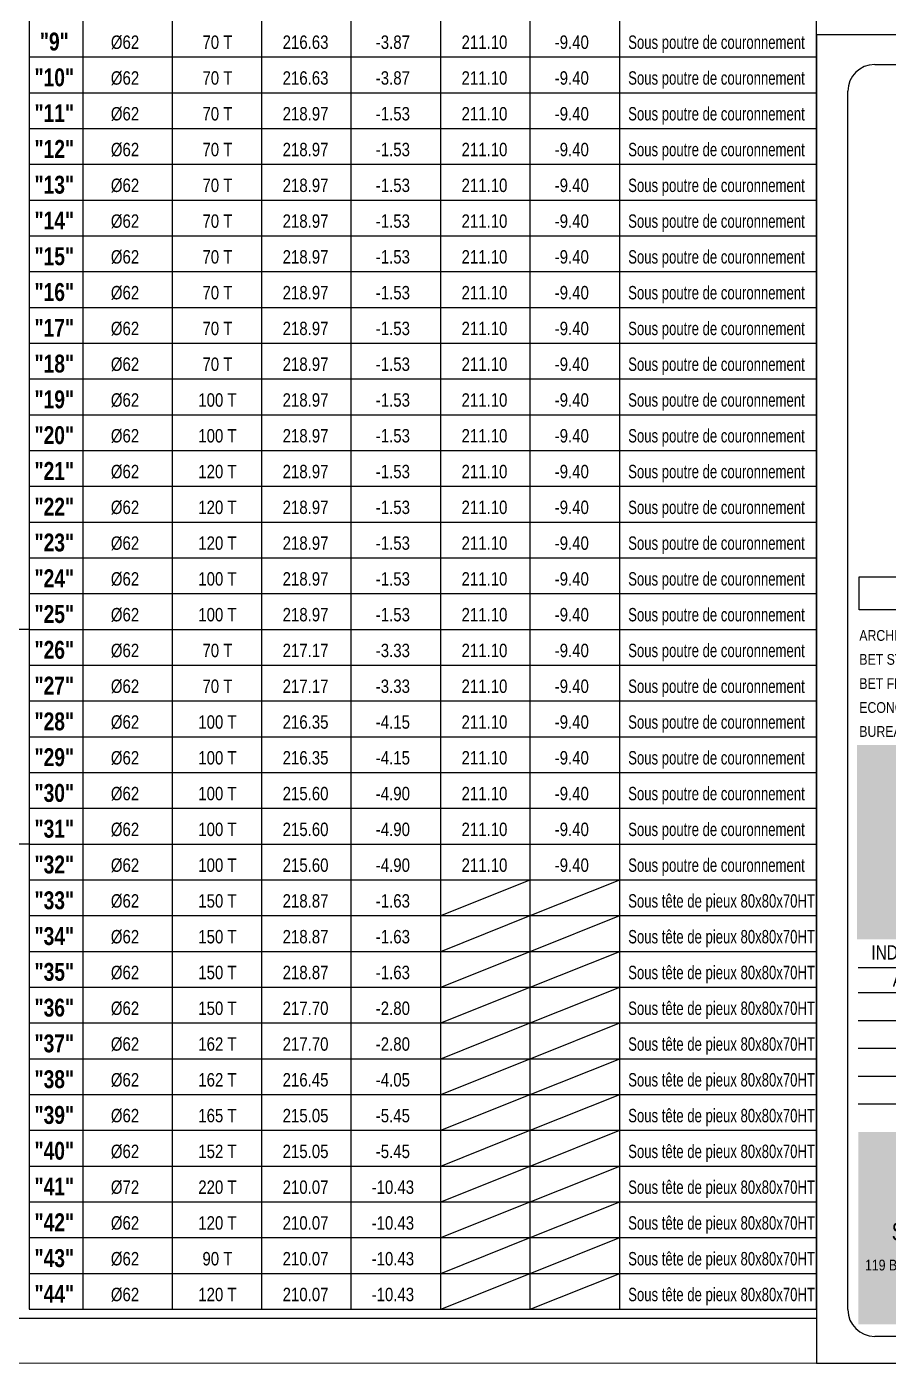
# Model space of a CAD drawing. Header units: centimetres. Extents: x 0 to 26456, y -12469 to -8269.
# Drawn here: x 24523 to 25486, y -12469 to -10975 of the extents above; entities that cross this region are included whole.
import ezdxf
from ezdxf.enums import TextEntityAlignment as Align

# ---------------------------------------------------------------- set-up
doc = ezdxf.new("R2010")
doc.units = ezdxf.units.CM
doc.header["$LTSCALE"] = 25.4
for name, color, linetype in [('01-cartouche', 7, 'Continuous'), ('01-cartouche-cage A', 7, 'Continuous'), ('01_texte', 230, 'Continuous')]:
    doc.layers.add(name, color=color, linetype=linetype)
doc.layers.add('01_murs_coup', color=5, linetype='Continuous', lineweight=60)
doc.styles.add('cartouche', font='ARIALN.TTF', dxfattribs={"width": 0.01})
doc.styles.add('impact', font='impact.ttf')
doc.styles.add('MATTE_TXT', font='arial.ttf')
doc.styles.add('stylemattecart', font='ARIALN.TTF')

# ---------------------------------------------------------------- blocks, each defined once
blk = doc.blocks.new('cartstruc')
at = {"layer": '01-cartouche-cage A', "linetype": 'Continuous'}
h = blk.add_hatch(color=9, dxfattribs=at)
h.dxf.hatch_style = 2
h.paths.add_polyline_path([(-43.6, 691.3), (-1004.8, 691.3), (-1004.8, 473.8), (-347.3, 473.8), (-347.3, 644.1), (-242.5, 473.8), (-43.6, 473.8)])
h.paths.add_polyline_path([(-951, 670.1), (-407.9, 670.1), (-407.9, 498.5), (-951, 498.5)], flags=24)
h.paths.add_polyline_path([(-223.9, 590.8), (-105, 590.8), (-105, 608.8), (-223.9, 608.8)], flags=24)
h.paths.add_polyline_path([(-224.7, 609.7), (-105.7, 609.7), (-105.7, 627.7), (-224.7, 627.7)], flags=24)
h.paths.add_polyline_path([(-226.3, 624.9), (-64.8, 624.9), (-64.8, 652.4), (-226.3, 652.4)], flags=24)
h.paths.add_polyline_path([(-226.3, 646.9), (-85, 646.9), (-85, 674.3), (-226.3, 674.3)], flags=24)
h = blk.add_hatch(color=1, dxfattribs=at)
h.dxf.hatch_style = 2
h.paths.add_polyline_path([(-338.4, 615.7), (-338.4, 95.5), (-95.1, 215.8)])
h.paths.add_polyline_path([(-318.9, 264.4), (-190.8, 265.4), (-191.1, 303.5), (-319.2, 302.5)], flags=24)
h.paths.add_polyline_path([(-326.5, 202.5), (-70.2, 203.9), (-70.5, 265.1), (-326.9, 263.8)], flags=9)
h = blk.add_hatch(color=8, dxfattribs=at)
h.dxf.hatch_style = 2
h.paths.add_polyline_path([(-45, 258.5), (-110.7, 258.5), (-81.6, 211.1), (-347.1, 79.6), (-347.1, 258.5), (-1003.4, 258.5), (-1003.4, 43.7), (-45, 43.7)])
h.paths.add_polyline_path([(-202.1, 89.1), (-60, 89.1), (-60, 127.9), (-202.1, 127.9)], flags=24)
h.paths.add_polyline_path([(-999.3, 201), (-637.8, 201), (-637.8, 47), (-999.3, 47)], flags=24)
h.paths.add_polyline_path([(-978.3, 193.3), (-435, 193.3), (-435, 254.8), (-978.3, 254.8)], flags=24)
h.paths.add_polyline_path([(-559.9, 135.5), (-504.8, 135.5), (-504.8, 166.4), (-559.9, 166.4)], flags=24)
h.paths.add_polyline_path([(-203.2, 50.3), (-56.6, 50.3), (-56.6, 88.6), (-203.2, 88.6)], flags=24)
h.paths.add_polyline_path([(-457.1, 55), (-402.4, 55), (-402.4, 85.9), (-457.1, 85.9)], flags=24)
h.paths.add_polyline_path([(-458.8, 92.7), (-404.1, 92.7), (-404.1, 123.6), (-458.8, 123.6)], flags=24)
h.paths.add_polyline_path([(-557.8, 55.3), (-498.9, 55.3), (-498.9, 86.2), (-557.8, 86.2)], flags=24)
h.paths.add_polyline_path([(-550.6, 93.7), (-498.3, 93.7), (-498.3, 124.6), (-550.6, 124.6)], flags=24)
h.paths.add_polyline_path([(-459.9, 172.5), (-408.3, 172.5), (-408.3, 203.4), (-459.9, 203.4)], flags=24)
h.paths.add_polyline_path([(-547.6, 175), (-500.7, 175), (-500.7, 205.9), (-547.6, 205.9)], flags=24)
h.paths.add_polyline_path([(-562.3, 213.8), (-499.3, 213.8), (-499.3, 244.7), (-562.3, 244.7)], flags=8)
h.paths.add_polyline_path([(-458.6, 213), (-411.3, 213), (-411.3, 243.9), (-458.6, 243.9)], flags=24)
h.paths.add_polyline_path([(-457.7, 133.4), (-405.4, 133.4), (-405.4, 164.4), (-457.7, 164.4)], flags=24)
for p, q in [((0, 1485), (-1050, 1485)), ((-1050, 1485), (-1050, 0)), ((0, 0), (0, 1485)), ((-1050, 0), (0, 0))]:
    blk.add_line(p, q, dxfattribs=at)
at = {"layer": '01-cartouche-cage A', "color": 7, "linetype": 'Continuous'}
for p, q in [((-985, 1452), (-65, 1452)), ((-1015, 60), (-1015, 1422)), ((-35, 1422), (-35, 292.1)), ((-35, 292.1), (-35, 60)), ((-65, 30), (-985, 30))]:
    blk.add_line(p, q, dxfattribs=at)
at = {"layer": '01-cartouche-cage A', "color": 7}
for p, q in [((-1002.2, 879.3), (-48.1, 879.3)), ((-1002.2, 842.3), (-1002.2, 879.3)), ((-48.1, 879.3), (-48.1, 842.3)), ((-48.1, 842.3), (-1002.2, 842.3))]:
    blk.add_line(p, q, dxfattribs=at)
at = {"layer": '01-cartouche-cage A', "color": 8}
for p, q in [((-914.7, 466.6), (-914.7, 263.2)), ((-809.1, 466.6), (-809.1, 263.2)), ((-1003.6, 442.3), (-351, 442.3)), ((-1003.6, 414.4), (-351, 414.4)), ((-1003.6, 383.3), (-351, 383.3)), ((-1003.6, 352.2), (-351, 352.2)), ((-1003.6, 321.1), (-351, 321.1)), ((-1003.6, 290), (-351, 290))]:
    blk.add_line(p, q, dxfattribs=at)
at = {"layer": '01-cartouche-cage A', "color": 7, "linetype": 'Continuous'}
for centre, start, end in [((-985, 1422), 90, 180), ((-65, 1422), 0, 90), ((-985, 60), 180, 270), ((-65, 60), 270, 0)]:
    blk.add_arc(centre, 30, start, end, dxfattribs=at)
at = {"layer": '01-cartouche-cage A', "color": 7, "style": 'stylemattecart'}
for s, p in [('Les entreprises réalisant les travaux devront tenir compte des derniers plans architecte lors de la réalisation des travaux', (-525.1, 869.8)), ("Les plans du be MATTE ne doivent servir qu'au corps d'état concerné et doivent être des plans d'exécution.", (-525.1, 853.7))]:
    blk.add_text(s, height=12, dxfattribs=at).set_placement(p, align=Align.MIDDLE_CENTER)
at = {"layer": '01-cartouche-cage A', "color": 8, "style": 'cartouche'}
for s, p in [('ARCHITECTE(S):', (-1002.2, 807.7)), ('MO DELEGUE:', (-525.1, 807.7)), ('BET STRUCTURE:', (-1002.2, 780.9)), ('MOE:', (-525.1, 780.9)), ('BET FLUIDES:', (-1002.2, 753.9)), ('CSPS:', (-525.1, 753.9)), ('ECONOMISTE:', (-1002.2, 727.1)), ('OPC:', (-525.1, 727.1)), ('BUREAU DE CONTROLE:', (-1002.2, 700.3)), ('ENTREPRISE(S):', (-525.1, 700.3))]:
    blk.add_text(s, height=12, dxfattribs=at).set_placement(p)
at = {"layer": '01-cartouche-cage A', "color": 7, "style": 'stylemattecart'}
for s, height, p in [('Contrainte de sol:', 12, (-249.5, 493.8)), ('Contrainte sur le sol:', 12, (-246.5, 494.4)), ('Dessiné par :', 15, (-558.6, 137)), ('Contrôlé par :', 15, (-558.6, 108.9)), ('119 BOULEVARD STALINGRAD 69100 VILLEURBANNE', 12, (-995.8, 103.8)), ('Tél. 04 72 44  02 87  Fax 04 72 44 26 59', 12, (-942.6, 78.4)), ('Echelle         :', 15, (-558.6, 80.8)), ('E-mail : bet@matte.fr', 12, (-884.2, 55.6))]:
    blk.add_text(s, height=height, dxfattribs=at).set_placement(p)
for s, height, width, p, p2 in [('INDICE', 16, 0.941138, (-988.7, 451.3), (-930.3, 451.3)), ('DATE', 16, 0.922192, (-883.4, 452), (-838.3, 452)), ('MODIFICATIONS', 16, 0.943218, (-674.7, 452.8), (-537.3, 452.8)), ('Aciers HA (T) FeE500', 16, 0.978863, (-225.4, 442.3), (-49.9, 442.3)), ('Aciers Doux (Ø) FeE 235', 16, 0.76709, (-207, 412.3), (-49.9, 412.3)), ('Aciers TS FeE 500', 16, 0.901377, (-188.6, 382.3), (-49.9, 382.3)), ('Béton fc28 >= 25MPa', 16, 0.678142, (-170.1, 352.3), (-49.9, 352.3)), ('Enrobage = 3 cm', 16, 0.726904, (-151.7, 322.3), (-49.9, 322.3)), ('Affaire N°', 25, 1.15762, (-196.3, 96), (-51.1, 96))]:
    blk.add_text(s, height=height, dxfattribs=dict(at, width=width)).set_placement(p, p2, align=Align.FIT)
at = {"layer": '01-cartouche-cage A', "color": 255, "style": 'stylemattecart'}
for s, height, p in [('PLAN N°', 25, (-321, 317.2)), ('DATE :', 15, (-321, 231.2)), ("BUREAU D'ÉTUDES", 20, (-926.6, 170.9)), ('STRUCTURES ET FLUIDES', 20, (-966.1, 137.2))]:
    blk.add_text(s, height=height, dxfattribs=at).set_placement(p)
at = {"layer": '01-cartouche-cage A', "color": 255, "style": 'stylemattecart', "width": 1.812358}
blk.add_text('MATTÉ', height=41, dxfattribs=at).set_placement((-968, 203.6), (-679.6, 203.6), align=Align.FIT)
at = {"layer": '01-cartouche-cage A', "color": 7, "style": 'stylemattecart'}
for tag, height, p in [('NOMCLIENT', 30, (-525, 1399.6)), ('ADRESSE1CLIENT', 25, (-525, 1326.7)), ('ADRESSE2CLIENT', 25, (-525, 1283.9)), ('NOMAFFAIRE1', 45, (-525.1, 1189.8)), ('NOMAFFAIRE2', 45, (-525.1, 1110.4)), ('NOMAFFAIRE3', 45, (-525.1, 1031.7)), ('ADRESSE1AFFAIRE', 20, (-525.1, 943.3)), ('ADRESSE2AFFAIRE', 20, (-525.1, 909.2)), ('INDICE-A', 15, (-959.1, 428.4)), ('DATE-A', 15, (-861.9, 428.4)), ('INDICE-B', 15, (-959.1, 400.5)), ('DATE-B', 15, (-861.9, 400.5)), ('INDICE-C', 15, (-959.1, 369.4)), ('DATE-C', 15, (-861.9, 369.4)), ('INDICE-D', 15, (-959.1, 338.3)), ('DATE-D', 15, (-861.9, 338.3)), ('INDICE-E', 15, (-959.1, 307.2)), ('DATE-E', 15, (-861.9, 307.2)), ('INDICE-F', 15, (-959.1, 276.1)), ('DATE-F', 15, (-861.9, 276.1))]:
    blk.add_attdef(tag, text='', height=height, dxfattribs=at).set_placement(p, align=Align.MIDDLE_CENTER)
for tag, height, p in [('NOMARCHI', 15, (-831.1, 803.3)), ('MODEL', 15, (-408.9, 803.3)), ('BETSTRUCTURE', 15, (-831.1, 776.5)), ('MOE', 15, (-408.9, 776.5)), ('BETFLUIDES', 15, (-831.1, 749.5)), ('CSPS', 15, (-408.9, 749.5)), ('ECONOMISTE', 15, (-831.1, 722.7)), ('OPC', 15, (-408.9, 722.7)), ('BDC', 15, (-831.1, 695.9)), ('NOMENTREPRISE', 15, (-408.9, 695.9)), ('NUMBAT', 27, (-249.5, 614.7)), ('PHASE', 35, (-249.5, 537.9)), ('CONT-SOL', 12, (-138.6, 490.2)), ('NOMDESS', 15, (-451.8, 132.3)), ('NOMING', 15, (-451.8, 104.3)), ('ECH', 15, (-451.8, 76.3)), ('NUMAFF', 25, (-196.3, 48.9))]:
    blk.add_attdef(tag, text='', height=height, dxfattribs=at).set_placement(p, align=Align.BOTTOM_LEFT)
at = {"layer": '01-cartouche-cage A', "color": 7, "style": 'stylemattecart', "width": 0.8}
for tag, p in [('TITRTEPLAN1', (-677.3, 664.6)), ('TITRTEPLAN2', (-677.3, 610.2)), ('TITRTEPLAN3', (-677.3, 556)), ('TITRTEPLAN4', (-677.3, 501.4))]:
    blk.add_attdef(tag, text='', height=33, dxfattribs=at).set_placement(p, align=Align.MIDDLE_CENTER)
at = {"layer": '01-cartouche-cage A', "color": 7, "style": 'stylemattecart'}
for tag, p in [('MODIF-A', (-802.6, 428.4)), ('MODIF-B', (-802.6, 400.5)), ('MODIF-C', (-802.6, 369.4)), ('MODIF-D', (-802.6, 338.3)), ('MODIF-E', (-802.6, 307.2)), ('MODIF-F', (-802.6, 276.1))]:
    blk.add_attdef(tag, text='', height=15, dxfattribs=at).set_placement(p, align=Align.MIDDLE_LEFT)
at = {"layer": '01-cartouche-cage A', "color": 255, "style": 'stylemattecart'}
for tag, height, p in [('N°P', 35, (-321, 256)), ('IP', 35, (-210.3, 256)), ('DATEPLAN', 15, (-257.7, 226.8))]:
    blk.add_attdef(tag, text='', height=height, dxfattribs=at).set_placement(p, align=Align.BOTTOM_LEFT)

msp = doc.modelspace()

# ---------------------------------------------------------------- linework, layer by layer
at = {"layer": '01_murs_coup', "linetype": 'Continuous', "lineweight": 5}
msp.add_line((25405.97, -12469.29), (13955.97, -12469.29), dxfattribs=at)
at = {"layer": '01_texte'}
for p, q in [((24525.97, -10968.83), (24525.97, -11008.83)), ((24585.97, -10968.83), (24585.97, -11008.83)), ((24685.97, -11008.83), (24685.97, -10968.83)), ((24785.97, -11008.83), (24785.97, -10968.83)), ((24885.97, -11008.83), (24885.97, -10968.83)), ((24985.97, -11008.83), (24985.97, -10968.83)), ((25085.97, -11008.83), (25085.97, -10968.83)), ((25185.97, -11008.83), (25185.97, -10968.83)), ((25405.97, -11008.83), (25405.97, -10968.83)), ((24525.97, -11008.83), (25405.97, -11008.83)), ((24525.97, -11008.83), (24525.97, -11048.83)), ((24585.97, -11008.83), (24585.97, -11048.83)), ((24685.97, -11048.83), (24685.97, -11008.83)), ((24785.97, -11048.83), (24785.97, -11008.83)), ((24885.97, -11048.83), (24885.97, -11008.83)), ((24985.97, -11048.83), (24985.97, -11008.83)), ((25085.97, -11048.83), (25085.97, -11008.83)), ((25185.97, -11048.83), (25185.97, -11008.83)), ((25405.97, -11048.83), (25405.97, -11008.83)), ((24525.97, -11048.83), (25405.97, -11048.83)), ((24525.97, -11048.83), (24525.97, -11088.83)), ((24585.97, -11048.83), (24585.97, -11088.83)), ((24685.97, -11088.83), (24685.97, -11048.83)), ((24785.97, -11088.83), (24785.97, -11048.83)), ((24885.97, -11088.83), (24885.97, -11048.83)), ((24985.97, -11088.83), (24985.97, -11048.83)), ((25085.97, -11088.83), (25085.97, -11048.83)), ((25185.97, -11088.83), (25185.97, -11048.83)), ((25405.97, -11088.83), (25405.97, -11048.83)), ((24525.97, -11088.83), (25405.97, -11088.83)), ((24525.97, -11088.83), (24525.97, -11128.83)), ((24585.97, -11088.83), (24585.97, -11128.83)), ((24685.97, -11128.83), (24685.97, -11088.83)), ((24785.97, -11128.83), (24785.97, -11088.83)), ((24885.97, -11128.83), (24885.97, -11088.83)), ((24985.97, -11128.83), (24985.97, -11088.83)), ((25085.97, -11128.83), (25085.97, -11088.83)), ((25185.97, -11128.83), (25185.97, -11088.83)), ((25405.97, -11128.83), (25405.97, -11088.83)), ((24525.97, -11128.83), (25405.97, -11128.83)), ((24525.97, -11128.83), (24525.97, -11168.83)), ((24585.97, -11128.83), (24585.97, -11168.83)), ((24685.97, -11168.83), (24685.97, -11128.83)), ((24785.97, -11168.83), (24785.97, -11128.83)), ((24885.97, -11168.83), (24885.97, -11128.83)), ((24985.97, -11168.83), (24985.97, -11128.83)), ((25085.97, -11168.83), (25085.97, -11128.83)), ((25185.97, -11168.83), (25185.97, -11128.83)), ((25405.97, -11168.83), (25405.97, -11128.83)), ((24525.97, -11168.83), (25405.97, -11168.83)), ((24525.97, -11168.83), (24525.97, -11208.83)), ((24585.97, -11168.83), (24585.97, -11208.83)), ((24685.97, -11208.83), (24685.97, -11168.83)), ((24785.97, -11208.83), (24785.97, -11168.83)), ((24885.97, -11208.83), (24885.97, -11168.83)), ((24985.97, -11208.83), (24985.97, -11168.83)), ((25085.97, -11208.83), (25085.97, -11168.83)), ((25185.97, -11208.83), (25185.97, -11168.83)), ((25405.97, -11208.83), (25405.97, -11168.83)), ((24525.97, -11208.83), (25405.97, -11208.83)), ((24525.97, -11208.83), (24525.97, -11248.83)), ((24585.97, -11208.83), (24585.97, -11248.83)), ((24685.97, -11248.83), (24685.97, -11208.83)), ((24785.97, -11248.83), (24785.97, -11208.83)), ((24885.97, -11248.83), (24885.97, -11208.83)), ((24985.97, -11248.83), (24985.97, -11208.83)), ((25085.97, -11248.83), (25085.97, -11208.83)), ((25185.97, -11248.83), (25185.97, -11208.83)), ((25405.97, -11248.83), (25405.97, -11208.83)), ((24525.97, -11248.83), (25405.97, -11248.83)), ((24525.97, -11248.83), (24525.97, -11288.83)), ((24585.97, -11248.83), (24585.97, -11288.83)), ((24685.97, -11288.83), (24685.97, -11248.83)), ((24785.97, -11288.83), (24785.97, -11248.83)), ((24885.97, -11288.83), (24885.97, -11248.83)), ((24985.97, -11288.83), (24985.97, -11248.83)), ((25085.97, -11288.83), (25085.97, -11248.83)), ((25185.97, -11288.83), (25185.97, -11248.83)), ((25405.97, -11288.83), (25405.97, -11248.83)), ((24525.97, -11288.83), (25405.97, -11288.83)), ((24525.97, -11288.83), (24525.97, -11328.83)), ((24585.97, -11288.83), (24585.97, -11328.83)), ((24685.97, -11328.83), (24685.97, -11288.83)), ((24785.97, -11328.83), (24785.97, -11288.83)), ((24885.97, -11328.83), (24885.97, -11288.83)), ((24985.97, -11328.83), (24985.97, -11288.83)), ((25085.97, -11328.83), (25085.97, -11288.83)), ((25185.97, -11328.83), (25185.97, -11288.83)), ((25405.97, -11328.83), (25405.97, -11288.83)), ((24525.97, -11328.83), (25405.97, -11328.83)), ((24525.97, -11328.83), (24525.97, -11368.83)), ((24585.97, -11328.83), (24585.97, -11368.83)), ((24685.97, -11368.83), (24685.97, -11328.83)), ((24785.97, -11368.83), (24785.97, -11328.83)), ((24885.97, -11368.83), (24885.97, -11328.83)), ((24985.97, -11368.83), (24985.97, -11328.83)), ((25085.97, -11368.83), (25085.97, -11328.83)), ((25185.97, -11368.83), (25185.97, -11328.83)), ((25405.97, -11368.83), (25405.97, -11328.83)), ((24525.97, -11368.83), (25405.97, -11368.83)), ((24525.97, -11368.83), (24525.97, -11408.83)), ((24585.97, -11368.83), (24585.97, -11408.83)), ((24685.97, -11408.83), (24685.97, -11368.83)), ((24785.97, -11408.83), (24785.97, -11368.83)), ((24885.97, -11408.83), (24885.97, -11368.83)), ((24985.97, -11408.83), (24985.97, -11368.83)), ((25085.97, -11408.83), (25085.97, -11368.83)), ((25185.97, -11408.83), (25185.97, -11368.83)), ((25405.97, -11408.83), (25405.97, -11368.83)), ((24525.97, -11408.83), (25405.97, -11408.83)), ((24525.97, -11408.83), (24525.97, -11448.83)), ((24585.97, -11408.83), (24585.97, -11448.83)), ((24685.97, -11448.83), (24685.97, -11408.83)), ((24785.97, -11448.83), (24785.97, -11408.83)), ((24885.97, -11448.83), (24885.97, -11408.83)), ((24985.97, -11448.83), (24985.97, -11408.83)), ((25085.97, -11448.83), (25085.97, -11408.83)), ((25185.97, -11448.83), (25185.97, -11408.83)), ((25405.97, -11448.83), (25405.97, -11408.83)), ((24525.97, -11448.83), (25405.97, -11448.83)), ((24525.97, -11448.83), (24525.97, -11488.83)), ((24585.97, -11448.83), (24585.97, -11488.83)), ((24685.97, -11488.83), (24685.97, -11448.83)), ((24785.97, -11488.83), (24785.97, -11448.83)), ((24885.97, -11488.83), (24885.97, -11448.83)), ((24985.97, -11488.83), (24985.97, -11448.83)), ((25085.97, -11488.83), (25085.97, -11448.83)), ((25185.97, -11488.83), (25185.97, -11448.83)), ((25405.97, -11488.83), (25405.97, -11448.83)), ((24525.97, -11488.83), (25405.97, -11488.83)), ((24525.97, -11488.83), (24525.97, -11528.83)), ((24585.97, -11488.83), (24585.97, -11528.83)), ((24685.97, -11528.83), (24685.97, -11488.83)), ((24785.97, -11528.83), (24785.97, -11488.83)), ((24885.97, -11528.83), (24885.97, -11488.83)), ((24985.97, -11528.83), (24985.97, -11488.83)), ((25085.97, -11528.83), (25085.97, -11488.83)), ((25185.97, -11528.83), (25185.97, -11488.83)), ((25405.97, -11528.83), (25405.97, -11488.83)), ((24525.97, -11528.83), (25405.97, -11528.83)), ((24525.97, -11528.83), (24525.97, -11568.83)), ((24585.97, -11528.83), (24585.97, -11568.83)), ((24685.97, -11568.83), (24685.97, -11528.83)), ((24785.97, -11568.83), (24785.97, -11528.83)), ((24885.97, -11568.83), (24885.97, -11528.83)), ((24985.97, -11568.83), (24985.97, -11528.83)), ((25085.97, -11568.83), (25085.97, -11528.83)), ((25185.97, -11568.83), (25185.97, -11528.83)), ((25405.97, -11568.83), (25405.97, -11528.83)), ((24525.97, -11568.83), (25405.97, -11568.83)), ((24525.97, -11568.83), (24525.97, -11608.83)), ((24585.97, -11568.83), (24585.97, -11608.83)), ((24685.97, -11608.83), (24685.97, -11568.83)), ((24785.97, -11608.83), (24785.97, -11568.83)), ((24885.97, -11608.83), (24885.97, -11568.83)), ((24985.97, -11608.83), (24985.97, -11568.83)), ((25085.97, -11608.83), (25085.97, -11568.83)), ((25185.97, -11608.83), (25185.97, -11568.83)), ((25405.97, -11608.83), (25405.97, -11568.83)), ((24525.97, -11608.83), (25405.97, -11608.83)), ((24525.97, -11608.83), (24525.97, -11648.83)), ((24585.97, -11608.83), (24585.97, -11648.83)), ((24685.97, -11648.83), (24685.97, -11608.83)), ((24785.97, -11648.83), (24785.97, -11608.83)), ((24885.97, -11648.83), (24885.97, -11608.83)), ((24985.97, -11648.83), (24985.97, -11608.83)), ((25085.97, -11648.83), (25085.97, -11608.83)), ((25185.97, -11648.83), (25185.97, -11608.83)), ((25405.97, -11648.83), (25405.97, -11608.83)), ((24525.97, -11648.83), (24422.11, -11648.83)), ((24525.97, -11648.83), (25405.97, -11648.83)), ((24525.97, -11648.83), (24525.97, -11688.83)), ((24585.97, -11648.83), (24585.97, -11688.83)), ((24685.97, -11688.83), (24685.97, -11648.83)), ((24785.97, -11688.83), (24785.97, -11648.83)), ((24885.97, -11688.83), (24885.97, -11648.83)), ((24985.97, -11688.83), (24985.97, -11648.83)), ((25085.97, -11688.83), (25085.97, -11648.83)), ((25185.97, -11688.83), (25185.97, -11648.83)), ((25405.97, -11688.83), (25405.97, -11648.83)), ((24525.97, -11688.83), (25405.97, -11688.83)), ((24525.97, -11688.83), (24525.97, -11728.83)), ((24585.97, -11688.83), (24585.97, -11728.83)), ((24685.97, -11728.83), (24685.97, -11688.83)), ((24785.97, -11728.83), (24785.97, -11688.83)), ((24885.97, -11728.83), (24885.97, -11688.83)), ((24985.97, -11728.83), (24985.97, -11688.83)), ((25085.97, -11728.83), (25085.97, -11688.83)), ((25185.97, -11728.83), (25185.97, -11688.83)), ((25405.97, -11728.83), (25405.97, -11688.83)), ((24525.97, -11728.83), (25405.97, -11728.83)), ((24525.97, -11728.83), (24525.97, -11768.83)), ((24585.97, -11728.83), (24585.97, -11768.83)), ((24685.97, -11768.83), (24685.97, -11728.83)), ((24785.97, -11768.83), (24785.97, -11728.83)), ((24885.97, -11768.83), (24885.97, -11728.83)), ((24985.97, -11768.83), (24985.97, -11728.83)), ((25085.97, -11768.83), (25085.97, -11728.83)), ((25185.97, -11768.83), (25185.97, -11728.83)), ((25405.97, -11768.83), (25405.97, -11728.83)), ((24525.97, -11768.83), (25405.97, -11768.83)), ((24525.97, -11768.83), (24525.97, -11808.83)), ((24585.97, -11768.83), (24585.97, -11808.83)), ((24685.97, -11808.83), (24685.97, -11768.83)), ((24785.97, -11808.83), (24785.97, -11768.83)), ((24885.97, -11808.83), (24885.97, -11768.83)), ((24985.97, -11808.83), (24985.97, -11768.83)), ((25085.97, -11808.83), (25085.97, -11768.83)), ((25185.97, -11808.83), (25185.97, -11768.83)), ((25405.97, -11808.83), (25405.97, -11768.83)), ((24525.97, -11808.83), (25405.97, -11808.83)), ((24525.97, -11808.83), (24525.97, -11848.83)), ((24585.97, -11808.83), (24585.97, -11848.83)), ((24685.97, -11848.83), (24685.97, -11808.83)), ((24785.97, -11848.83), (24785.97, -11808.83)), ((24885.97, -11848.83), (24885.97, -11808.83)), ((24985.97, -11848.83), (24985.97, -11808.83)), ((25085.97, -11848.83), (25085.97, -11808.83)), ((25185.97, -11848.83), (25185.97, -11808.83)), ((25405.97, -11848.83), (25405.97, -11808.83)), ((24525.97, -11848.83), (25405.97, -11848.83)), ((24525.97, -11848.83), (24525.97, -11888.83)), ((24585.97, -11848.83), (24585.97, -11888.83)), ((24685.97, -11888.83), (24685.97, -11848.83)), ((24785.97, -11888.83), (24785.97, -11848.83)), ((24885.97, -11888.83), (24885.97, -11848.83)), ((24985.97, -11888.83), (24985.97, -11848.83)), ((25085.97, -11888.83), (25085.97, -11848.83)), ((25185.97, -11888.83), (25185.97, -11848.83)), ((25405.97, -11888.83), (25405.97, -11848.83)), ((24525.97, -11888.83), (24422.11, -11888.83)), ((24525.97, -11888.83), (25405.97, -11888.83)), ((24525.97, -11888.83), (24525.97, -11928.83)), ((24585.97, -11888.83), (24585.97, -11928.83)), ((24685.97, -11928.83), (24685.97, -11888.83)), ((24785.97, -11928.83), (24785.97, -11888.83)), ((24885.97, -11928.83), (24885.97, -11888.83)), ((24985.97, -11928.83), (24985.97, -11888.83)), ((25085.97, -11928.83), (25085.97, -11888.83)), ((25185.97, -11928.83), (25185.97, -11888.83)), ((25405.97, -11928.83), (25405.97, -11888.83)), ((24525.97, -11928.83), (25405.97, -11928.83)), ((24525.97, -11928.83), (24525.97, -11968.83)), ((24585.97, -11928.83), (24585.97, -11968.83)), ((24685.97, -11968.83), (24685.97, -11928.83)), ((24785.97, -11968.83), (24785.97, -11928.83)), ((24885.97, -11968.83), (24885.97, -11928.83)), ((24985.97, -11968.83), (24985.97, -11928.83)), ((24985.97, -11968.83), (25085.97, -11928.83)), ((25085.97, -11968.83), (25085.97, -11928.83)), ((25085.97, -11968.83), (25185.97, -11928.83)), ((25185.97, -11968.83), (25185.97, -11928.83)), ((25405.97, -11968.83), (25405.97, -11928.83)), ((24525.97, -11968.83), (25405.97, -11968.83)), ((24525.97, -11968.83), (24525.97, -12008.83)), ((24585.97, -11968.83), (24585.97, -12008.83)), ((24685.97, -12008.83), (24685.97, -11968.83)), ((24785.97, -12008.83), (24785.97, -11968.83)), ((24885.97, -12008.83), (24885.97, -11968.83)), ((24985.97, -12008.83), (24985.97, -11968.83)), ((24985.97, -12008.83), (25085.97, -11968.83)), ((25085.97, -12008.83), (25085.97, -11968.83)), ((25085.97, -12008.83), (25185.97, -11968.83)), ((25185.97, -12008.83), (25185.97, -11968.83)), ((25405.97, -12008.83), (25405.97, -11968.83)), ((24525.97, -12008.83), (25405.97, -12008.83)), ((24525.97, -12008.83), (24525.97, -12048.83)), ((24585.97, -12008.83), (24585.97, -12048.83)), ((24685.97, -12048.83), (24685.97, -12008.83)), ((24785.97, -12048.83), (24785.97, -12008.83)), ((24885.97, -12048.83), (24885.97, -12008.83)), ((24985.97, -12048.83), (24985.97, -12008.83)), ((24985.97, -12048.83), (25085.97, -12008.83)), ((25085.97, -12048.83), (25085.97, -12008.83)), ((25085.97, -12048.83), (25185.97, -12008.83)), ((25185.97, -12048.83), (25185.97, -12008.83)), ((25405.97, -12048.83), (25405.97, -12008.83)), ((24525.97, -12048.83), (25405.97, -12048.83)), ((24525.97, -12048.83), (24525.97, -12088.83)), ((24585.97, -12048.83), (24585.97, -12088.83)), ((24685.97, -12088.83), (24685.97, -12048.83)), ((24785.97, -12088.83), (24785.97, -12048.83)), ((24885.97, -12088.83), (24885.97, -12048.83)), ((24985.97, -12088.83), (24985.97, -12048.83)), ((24985.97, -12088.83), (25085.97, -12048.83)), ((24985.97, -12088.83), (25085.97, -12048.83)), ((25085.97, -12088.83), (25085.97, -12048.83)), ((25085.97, -12088.83), (25185.97, -12048.83)), ((25085.97, -12088.83), (25185.97, -12048.83)), ((25185.97, -12088.83), (25185.97, -12048.83)), ((25405.97, -12088.83), (25405.97, -12048.83)), ((24525.97, -12088.83), (25405.97, -12088.83)), ((24525.97, -12088.83), (24525.97, -12128.83)), ((24585.97, -12088.83), (24585.97, -12128.83)), ((24685.97, -12128.83), (24685.97, -12088.83)), ((24785.97, -12128.83), (24785.97, -12088.83)), ((24885.97, -12128.83), (24885.97, -12088.83)), ((24985.97, -12128.83), (24985.97, -12088.83)), ((24985.97, -12128.83), (25085.97, -12088.83)), ((25085.97, -12128.83), (25085.97, -12088.83)), ((25085.97, -12128.83), (25185.97, -12088.83)), ((25185.97, -12128.83), (25185.97, -12088.83)), ((25405.97, -12128.83), (25405.97, -12088.83)), ((24525.97, -12128.83), (25405.97, -12128.83)), ((24525.97, -12128.83), (24525.97, -12168.83)), ((24585.97, -12128.83), (24585.97, -12168.83)), ((24685.97, -12168.83), (24685.97, -12128.83)), ((24785.97, -12168.83), (24785.97, -12128.83)), ((24885.97, -12168.83), (24885.97, -12128.83)), ((24985.97, -12168.83), (24985.97, -12128.83)), ((24985.97, -12168.83), (25085.97, -12128.83)), ((25085.97, -12168.83), (25085.97, -12128.83)), ((25085.97, -12168.83), (25185.97, -12128.83)), ((25185.97, -12168.83), (25185.97, -12128.83)), ((25405.97, -12168.83), (25405.97, -12128.83)), ((24525.97, -12168.83), (25405.97, -12168.83)), ((24525.97, -12168.83), (24525.97, -12208.83)), ((24585.97, -12168.83), (24585.97, -12208.83)), ((24685.97, -12208.83), (24685.97, -12168.83)), ((24785.97, -12208.83), (24785.97, -12168.83)), ((24885.97, -12208.83), (24885.97, -12168.83)), ((24985.97, -12208.83), (24985.97, -12168.83)), ((24985.97, -12208.83), (25085.97, -12168.83)), ((25085.97, -12208.83), (25085.97, -12168.83)), ((25085.97, -12208.83), (25185.97, -12168.83)), ((25185.97, -12208.83), (25185.97, -12168.83)), ((25405.97, -12208.83), (25405.97, -12168.83)), ((24525.97, -12208.83), (25405.97, -12208.83)), ((24525.97, -12208.83), (24525.97, -12248.83)), ((24585.97, -12208.83), (24585.97, -12248.83)), ((24685.97, -12248.83), (24685.97, -12208.83)), ((24785.97, -12248.83), (24785.97, -12208.83)), ((24885.97, -12248.83), (24885.97, -12208.83)), ((24985.97, -12248.83), (24985.97, -12208.83)), ((24985.97, -12248.83), (25085.97, -12208.83)), ((25085.97, -12248.83), (25085.97, -12208.83)), ((25085.97, -12248.83), (25185.97, -12208.83)), ((25185.97, -12248.83), (25185.97, -12208.83)), ((25405.97, -12408.83), (25405.97, -12208.83)), ((24525.97, -12248.83), (25405.97, -12248.83)), ((24525.97, -12248.83), (24525.97, -12288.83)), ((24585.97, -12248.83), (24585.97, -12288.83)), ((24685.97, -12288.83), (24685.97, -12248.83)), ((24785.97, -12288.83), (24785.97, -12248.83)), ((24885.97, -12288.83), (24885.97, -12248.83)), ((24985.97, -12288.83), (24985.97, -12248.83)), ((24985.97, -12288.83), (25085.97, -12248.83)), ((25085.97, -12288.83), (25085.97, -12248.83)), ((25085.97, -12288.83), (25185.97, -12248.83)), ((25185.97, -12288.83), (25185.97, -12248.83)), ((24525.97, -12288.83), (25405.97, -12288.83)), ((24525.97, -12288.83), (24525.97, -12328.83)), ((24585.97, -12288.83), (24585.97, -12328.83)), ((24685.97, -12328.83), (24685.97, -12288.83)), ((24785.97, -12328.83), (24785.97, -12288.83)), ((24885.97, -12328.83), (24885.97, -12288.83)), ((24985.97, -12328.83), (24985.97, -12288.83)), ((24985.97, -12328.83), (25085.97, -12288.83)), ((25085.97, -12328.83), (25085.97, -12288.83)), ((25085.97, -12328.83), (25185.97, -12288.83)), ((25185.97, -12328.83), (25185.97, -12288.83)), ((24525.97, -12328.83), (25405.97, -12328.83)), ((24525.97, -12328.83), (24525.97, -12368.83)), ((24585.97, -12328.83), (24585.97, -12368.83)), ((24685.97, -12368.83), (24685.97, -12328.83)), ((24785.97, -12368.83), (24785.97, -12328.83)), ((24885.97, -12368.83), (24885.97, -12328.83)), ((24985.97, -12368.83), (24985.97, -12328.83)), ((24985.97, -12368.83), (25085.97, -12328.83)), ((25085.97, -12368.83), (25085.97, -12328.83)), ((25085.97, -12368.83), (25185.97, -12328.83)), ((25185.97, -12368.83), (25185.97, -12328.83)), ((24525.97, -12368.83), (25405.97, -12368.83)), ((24525.97, -12368.83), (24525.97, -12408.83)), ((24585.97, -12368.83), (24585.97, -12408.83)), ((24685.97, -12408.83), (24685.97, -12368.83)), ((24785.97, -12408.83), (24785.97, -12368.83)), ((24885.97, -12408.83), (24885.97, -12368.83)), ((24985.97, -12408.83), (24985.97, -12368.83)), ((24985.97, -12408.83), (25085.97, -12368.83)), ((25085.97, -12408.83), (25085.97, -12368.83)), ((25085.97, -12408.83), (25185.97, -12368.83)), ((25185.97, -12408.83), (25185.97, -12368.83)), ((24525.97, -12408.83), (25405.97, -12408.83)), ((25405.97, -12419.29), (14005.97, -12419.29))]:
    msp.add_line(p, q, dxfattribs=at)

# ---------------------------------------------------------------- block references
at = {"layer": '01-cartouche'}
ref = msp.add_blockref('cartstruc', (26455.97, -12469.29), dxfattribs=at)
ref.add_attrib('NOMCLIENT', 'NOAHO', dxfattribs={"color": 7, "height": 30, "style": 'stylemattecart'}).set_placement((25930.96, -11069.67), align=Align.MIDDLE_CENTER)
ref.add_attrib('ADRESSE1CLIENT', 'LE 180°', dxfattribs={"layer": '01-cartouche-cage A', "color": 7, "height": 35, "style": 'stylemattecart'}).set_placement((25930.95, -11142.59), align=Align.MIDDLE_CENTER)
ref.add_attrib('ADRESSE2CLIENT', 'Chemin de Fontanière - 69350 La Mulatière', dxfattribs={"layer": '01-cartouche-cage A', "color": 7, "height": 35, "style": 'stylemattecart'}).set_placement((25930.94, -11185.43), align=Align.MIDDLE_CENTER)
ref.add_attrib('NOMAFFAIRE1', 'Création de logements', dxfattribs={"layer": '01-cartouche-cage A', "color": 7, "height": 35, "style": 'stylemattecart'}).set_placement((25930.92, -11279.45), align=Align.MIDDLE_CENTER)
ref.add_attrib('NOMARCHI', 'ATELIER DE LA PASSERELLE', dxfattribs={"layer": '01-cartouche-cage A', "color": 7, "height": 15, "style": 'stylemattecart'}).set_placement((25624.85, -11665.98), align=Align.BOTTOM_LEFT)
ref.add_attrib('BETSTRUCTURE', 'MATTE SAS', dxfattribs={"layer": '01-cartouche-cage A', "color": 7, "height": 15, "style": 'stylemattecart'}).set_placement((25624.85, -11692.75), align=Align.BOTTOM_LEFT)
ref.add_attrib('BETFLUIDES', 'PRELEM', dxfattribs={"layer": '01-cartouche-cage A', "color": 7, "height": 15, "style": 'stylemattecart'}).set_placement((25624.85, -11719.81), align=Align.BOTTOM_LEFT)
ref.add_attrib('ECONOMISTE', 'EXECO', dxfattribs={"layer": '01-cartouche-cage A', "color": 7, "height": 15, "style": 'stylemattecart'}).set_placement((25624.85, -11746.58), align=Align.BOTTOM_LEFT)
ref.add_attrib('BDC', '          Bureau VERITAS', dxfattribs={"layer": '01-cartouche-cage A', "color": 7, "height": 15, "style": 'stylemattecart'}).set_placement((25624.85, -11773.36), align=Align.BOTTOM_LEFT)
ref.add_attrib('MOE', 'PSO Ingéniérie', dxfattribs={"layer": '01-cartouche-cage A', "color": 7, "height": 15, "style": 'stylemattecart'}).set_placement((26047.04, -11692.75), align=Align.BOTTOM_LEFT)
ref.add_attrib('CSPS', 'SUD EST COORDINATION', dxfattribs={"layer": '01-cartouche-cage A', "color": 7, "height": 15, "style": 'stylemattecart'}).set_placement((26047.04, -11719.81), align=Align.BOTTOM_LEFT)
ref.add_attrib('NOMENTREPRISE', 'Fontanel ', dxfattribs={"layer": '01-cartouche-cage A', "color": 7, "height": 15, "style": 'stylemattecart'}).set_placement((26047.04, -11773.36), align=Align.BOTTOM_LEFT)
ref.add_attrib('TITRTEPLAN1', 'Bât:A', dxfattribs={"layer": '01-cartouche-cage A', "color": 7, "height": 33, "style": 'stylemattecart', "width": 0.8}).set_placement((25778.69, -11804.74), align=Align.MIDDLE_CENTER)
ref.add_attrib('TITRTEPLAN2', "PIEUX RAMPE D'ACCES", dxfattribs={"layer": '01-cartouche-cage A', "color": 7, "height": 33, "style": 'stylemattecart', "width": 0.8}).set_placement((25778.69, -11859.13), align=Align.MIDDLE_CENTER)
ref.add_attrib('TITRTEPLAN3', 'Coffrage', dxfattribs={"layer": '01-cartouche-cage A', "color": 7, "height": 33, "style": 'stylemattecart', "width": 0.8}).set_placement((25778.69, -11913.29), align=Align.MIDDLE_CENTER)
ref.add_attrib('PHASE', 'DOE', dxfattribs={"layer": '01-cartouche-cage A', "color": 7, "height": 35, "style": 'stylemattecart'}).set_placement((26206.44, -11931.35), align=Align.BOTTOM_LEFT)
ref.add_attrib('CONT-SOL', '8 bars ELS', dxfattribs={"layer": '01-cartouche-cage A', "color": 7, "height": 15, "style": 'stylemattecart'}).set_placement((26317.36, -11979.06), align=Align.BOTTOM_LEFT)
ref.add_attrib('INDICE-A', 'A', dxfattribs={"layer": '01-cartouche-cage A', "color": 7, "height": 15, "style": 'stylemattecart'}).set_placement((25496.85, -12040.92), align=Align.MIDDLE_CENTER)
ref.add_attrib('DATE-A', '03/06/2015', dxfattribs={"layer": '01-cartouche-cage A', "color": 7, "height": 15, "style": 'stylemattecart'}).set_placement((25594.1, -12040.92), align=Align.MIDDLE_CENTER)
ref.add_attrib('MODIF-A', 'MISE A JOUR PIEUX, AJOUTE REPERAGE POUTRE de COURONNEMENT', dxfattribs={"layer": '01-cartouche-cage A', "color": 7, "height": 15, "style": 'stylemattecart'}).set_placement((25653.35, -12040.92), align=Align.MIDDLE_LEFT)
ref.add_attrib('N°P', 'A01', dxfattribs={"layer": '01-cartouche-cage A', "color": 255, "height": 35, "style": 'stylemattecart'}).set_placement((26135.01, -12213.33), align=Align.BOTTOM_LEFT)
ref.add_attrib('IP', 'A', dxfattribs={"layer": '01-cartouche-cage A', "color": 255, "height": 35, "style": 'stylemattecart'}).set_placement((26245.64, -12213.33), align=Align.BOTTOM_LEFT)
ref.add_attrib('DATEPLAN', '11/05/2015', dxfattribs={"layer": '01-cartouche-cage A', "color": 255, "height": 15, "style": 'stylemattecart'}).set_placement((26198.25, -12242.46), align=Align.BOTTOM_LEFT)
ref.add_attrib('NOMDESS', 'J.BO', dxfattribs={"layer": '01-cartouche-cage A', "color": 7, "height": 15, "style": 'stylemattecart'}).set_placement((26004.18, -12336.99), align=Align.BOTTOM_LEFT)
ref.add_attrib('NOMING', 'P.LIN', dxfattribs={"layer": '01-cartouche-cage A', "color": 7, "height": 15, "style": 'stylemattecart'}).set_placement((26004.18, -12365.03), align=Align.BOTTOM_LEFT)
ref.add_attrib('ECH', '1/50° ', dxfattribs={"layer": '01-cartouche-cage A', "color": 7, "height": 15, "style": 'stylemattecart'}).set_placement((26004.18, -12392.95), align=Align.BOTTOM_LEFT)
ref.add_attrib('NUMAFF', '13.12.118', dxfattribs={"layer": '01-cartouche-cage A', "color": 7, "height": 25, "style": 'stylemattecart'}).set_placement((26259.65, -12420.38), align=Align.BOTTOM_LEFT)

# ---------------------------------------------------------------- texts
at = {"layer": '01_texte', "style": 'impact'}
for s, p in [('"9"', (24553.96, -11007.69)), ('"10"', (24553.96, -11047.69)), ('"11"', (24553.96, -11087.69)), ('"12"', (24553.96, -11127.69)), ('"13"', (24553.96, -11167.69)), ('"14"', (24553.96, -11207.69)), ('"15"', (24553.96, -11247.69)), ('"16"', (24553.96, -11287.69)), ('"17"', (24553.96, -11327.69)), ('"18"', (24553.96, -11367.69)), ('"19"', (24553.96, -11407.69)), ('"20"', (24553.96, -11447.69)), ('"21"', (24553.96, -11487.69)), ('"22"', (24553.96, -11527.69)), ('"23"', (24553.96, -11567.69)), ('"24"', (24553.96, -11607.69)), ('"25"', (24553.96, -11647.69)), ('"26"', (24553.96, -11687.69)), ('"27"', (24553.96, -11727.69)), ('"28"', (24553.96, -11767.69)), ('"29"', (24553.96, -11807.69)), ('"30"', (24553.96, -11847.69)), ('"31"', (24553.96, -11887.69)), ('"32"', (24553.96, -11927.69)), ('"33"', (24553.96, -11967.69)), ('"34"', (24553.96, -12007.69)), ('"35"', (24553.96, -12047.69)), ('"36"', (24553.96, -12087.69)), ('"37"', (24553.96, -12127.69)), ('"38"', (24553.96, -12167.69)), ('"39"', (24553.96, -12207.69)), ('"40"', (24553.96, -12247.69)), ('"41"', (24553.96, -12287.69)), ('"42"', (24553.96, -12327.69)), ('"43"', (24553.96, -12367.69)), ('"44"', (24553.96, -12407.69))]:
    msp.add_text(s, height=20, rotation=0, dxfattribs=at).set_placement(p, align=Align.BOTTOM_CENTER)
at = {"layer": '01_texte', "style": 'MATTE_TXT', "width": 0.8}
for s, p in [('%%C62', (24633.02, -11004.39)), ('70 T', (24736.34, -11004.39)), ('216.63', (24834.83, -11004.39)), ('-3.87', (24932.41, -11004.39)), ('211.10', (25034.83, -11004.39)), ('-9.40', (25132.41, -11004.39)), ('%%C62', (24633.02, -11044.39)), ('70 T', (24736.34, -11044.39)), ('216.63', (24834.83, -11044.39)), ('-3.87', (24932.41, -11044.39)), ('211.10', (25034.83, -11044.39)), ('-9.40', (25132.41, -11044.39)), ('%%C62', (24633.02, -11084.39)), ('70 T', (24736.34, -11084.39)), ('218.97', (24834.83, -11084.39)), ('-1.53', (24932.41, -11084.39)), ('211.10', (25034.83, -11084.39)), ('-9.40', (25132.41, -11084.39)), ('%%C62', (24633.02, -11124.39)), ('70 T', (24736.34, -11124.39)), ('218.97', (24834.83, -11124.39)), ('-1.53', (24932.41, -11124.39)), ('211.10', (25034.83, -11124.39)), ('-9.40', (25132.41, -11124.39)), ('%%C62', (24633.02, -11164.39)), ('70 T', (24736.34, -11164.39)), ('218.97', (24834.83, -11164.39)), ('-1.53', (24932.41, -11164.39)), ('211.10', (25034.83, -11164.39)), ('-9.40', (25132.41, -11164.39)), ('%%C62', (24633.02, -11204.39)), ('70 T', (24736.34, -11204.39)), ('218.97', (24834.83, -11204.39)), ('-1.53', (24932.41, -11204.39)), ('211.10', (25034.83, -11204.39)), ('-9.40', (25132.41, -11204.39)), ('%%C62', (24633.02, -11244.39)), ('70 T', (24736.34, -11244.39)), ('218.97', (24834.83, -11244.39)), ('-1.53', (24932.41, -11244.39)), ('211.10', (25034.83, -11244.39)), ('-9.40', (25132.41, -11244.39)), ('%%C62', (24633.02, -11284.39)), ('70 T', (24736.34, -11284.39)), ('218.97', (24834.83, -11284.39)), ('-1.53', (24932.41, -11284.39)), ('211.10', (25034.83, -11284.39)), ('-9.40', (25132.41, -11284.39)), ('%%C62', (24633.02, -11324.39)), ('70 T', (24736.34, -11324.39)), ('218.97', (24834.83, -11324.39)), ('-1.53', (24932.41, -11324.39)), ('211.10', (25034.83, -11324.39)), ('-9.40', (25132.41, -11324.39)), ('%%C62', (24633.02, -11364.39)), ('70 T', (24736.34, -11364.39)), ('218.97', (24834.83, -11364.39)), ('-1.53', (24932.41, -11364.39)), ('211.10', (25034.83, -11364.39)), ('-9.40', (25132.41, -11364.39)), ('%%C62', (24633.02, -11404.39)), ('100 T', (24736.34, -11404.39)), ('218.97', (24834.83, -11404.39)), ('-1.53', (24932.41, -11404.39)), ('211.10', (25034.83, -11404.39)), ('-9.40', (25132.41, -11404.39)), ('%%C62', (24633.02, -11444.39)), ('100 T', (24736.34, -11444.39)), ('218.97', (24834.83, -11444.39)), ('-1.53', (24932.41, -11444.39)), ('211.10', (25034.83, -11444.39)), ('-9.40', (25132.41, -11444.39)), ('%%C62', (24633.02, -11484.39)), ('120 T', (24736.34, -11484.39)), ('218.97', (24834.83, -11484.39)), ('-1.53', (24932.41, -11484.39)), ('211.10', (25034.83, -11484.39)), ('-9.40', (25132.41, -11484.39)), ('%%C62', (24633.02, -11524.39)), ('120 T', (24736.34, -11524.39)), ('218.97', (24834.83, -11524.39)), ('-1.53', (24932.41, -11524.39)), ('211.10', (25034.83, -11524.39)), ('-9.40', (25132.41, -11524.39)), ('%%C62', (24633.02, -11564.39)), ('120 T', (24736.34, -11564.39)), ('218.97', (24834.83, -11564.39)), ('-1.53', (24932.41, -11564.39)), ('211.10', (25034.83, -11564.39)), ('-9.40', (25132.41, -11564.39)), ('%%C62', (24633.02, -11604.39)), ('100 T', (24736.34, -11604.39)), ('218.97', (24834.83, -11604.39)), ('-1.53', (24932.41, -11604.39)), ('211.10', (25034.83, -11604.39)), ('-9.40', (25132.41, -11604.39)), ('%%C62', (24633.02, -11644.39)), ('100 T', (24736.34, -11644.39)), ('218.97', (24834.83, -11644.39)), ('-1.53', (24932.41, -11644.39)), ('211.10', (25034.83, -11644.39)), ('-9.40', (25132.41, -11644.39)), ('%%C62', (24633.02, -11684.39)), ('70 T', (24736.34, -11684.39)), ('217.17', (24834.83, -11684.39)), ('-3.33', (24932.41, -11684.39)), ('211.10', (25034.83, -11684.39)), ('-9.40', (25132.41, -11684.39)), ('%%C62', (24633.02, -11724.39)), ('70 T', (24736.34, -11724.39)), ('217.17', (24834.83, -11724.39)), ('-3.33', (24932.41, -11724.39)), ('211.10', (25034.83, -11724.39)), ('-9.40', (25132.41, -11724.39)), ('%%C62', (24633.02, -11764.39)), ('100 T', (24736.34, -11764.39)), ('216.35', (24834.83, -11764.39)), ('-4.15', (24932.41, -11764.39)), ('211.10', (25034.83, -11764.39)), ('-9.40', (25132.41, -11764.39)), ('%%C62', (24633.02, -11804.39)), ('100 T', (24736.34, -11804.39)), ('216.35', (24834.83, -11804.39)), ('-4.15', (24932.41, -11804.39)), ('211.10', (25034.83, -11804.39)), ('-9.40', (25132.41, -11804.39)), ('%%C62', (24633.02, -11844.39)), ('100 T', (24736.34, -11844.39)), ('215.60', (24834.83, -11844.39)), ('-4.90', (24932.41, -11844.39)), ('211.10', (25034.83, -11844.39)), ('-9.40', (25132.41, -11844.39)), ('%%C62', (24633.02, -11884.39)), ('100 T', (24736.34, -11884.39)), ('215.60', (24834.83, -11884.39)), ('-4.90', (24932.41, -11884.39)), ('211.10', (25034.83, -11884.39)), ('-9.40', (25132.41, -11884.39)), ('%%C62', (24633.02, -11924.39)), ('100 T', (24736.34, -11924.39)), ('215.60', (24834.83, -11924.39)), ('-4.90', (24932.41, -11924.39)), ('211.10', (25034.83, -11924.39)), ('-9.40', (25132.41, -11924.39)), ('%%C62', (24633.02, -11964.39)), ('150 T', (24736.34, -11964.39)), ('218.87', (24834.83, -11964.39)), ('-1.63', (24932.41, -11964.39)), ('%%C62', (24633.02, -12004.39)), ('150 T', (24736.34, -12004.39)), ('218.87', (24834.83, -12004.39)), ('-1.63', (24932.41, -12004.39)), ('%%C62', (24633.02, -12044.39)), ('150 T', (24736.34, -12044.39)), ('218.87', (24834.83, -12044.39)), ('-1.63', (24932.41, -12044.39)), ('%%C62', (24633.02, -12084.39)), ('150 T', (24736.34, -12084.39)), ('217.70', (24834.83, -12084.39)), ('-2.80', (24932.41, -12084.39)), ('%%C62', (24633.02, -12124.39)), ('162 T', (24736.34, -12124.39)), ('217.70', (24834.83, -12124.39)), ('-2.80', (24932.41, -12124.39)), ('%%C62', (24633.02, -12164.39)), ('162 T', (24736.34, -12164.39)), ('216.45', (24834.83, -12164.39)), ('-4.05', (24932.41, -12164.39)), ('%%C62', (24633.02, -12204.39)), ('165 T', (24736.34, -12204.39)), ('215.05', (24834.83, -12204.39)), ('-5.45', (24932.41, -12204.39)), ('%%C62', (24633.02, -12244.39)), ('152 T', (24736.34, -12244.39)), ('215.05', (24834.83, -12244.39)), ('-5.45', (24932.41, -12244.39)), ('%%C72', (24633.02, -12284.39)), ('220 T', (24736.34, -12284.39)), ('210.07', (24834.83, -12284.39)), ('-10.43', (24932.41, -12284.39)), ('%%C62', (24633.02, -12324.39)), ('120 T', (24736.34, -12324.39)), ('210.07', (24834.83, -12324.39)), ('-10.43', (24932.41, -12324.39)), ('%%C62', (24633.02, -12364.39)), ('90 T', (24736.34, -12364.39)), ('210.07', (24834.83, -12364.39)), ('-10.43', (24932.41, -12364.39)), ('%%C62', (24633.02, -12404.39)), ('120 T', (24736.34, -12404.39)), ('210.07', (24834.83, -12404.39)), ('-10.43', (24932.41, -12404.39))]:
    msp.add_text(s, height=15, dxfattribs=at).set_placement(p, align=Align.BOTTOM_CENTER)
at = {"layer": '01_texte', "style": 'MATTE_TXT', "width": 0.7}
for s, p in [('Sous poutre de couronnement', (25195.46, -11004.39)), ('Sous poutre de couronnement', (25195.46, -11044.39)), ('Sous poutre de couronnement', (25195.46, -11084.39)), ('Sous poutre de couronnement', (25195.46, -11124.39)), ('Sous poutre de couronnement', (25195.46, -11164.39)), ('Sous poutre de couronnement', (25195.46, -11204.39)), ('Sous poutre de couronnement', (25195.46, -11244.39)), ('Sous poutre de couronnement', (25195.46, -11284.39)), ('Sous poutre de couronnement', (25195.46, -11324.39)), ('Sous poutre de couronnement', (25195.46, -11364.39)), ('Sous poutre de couronnement', (25195.46, -11404.39)), ('Sous poutre de couronnement', (25195.46, -11444.39)), ('Sous poutre de couronnement', (25195.46, -11484.39)), ('Sous poutre de couronnement', (25195.46, -11524.39)), ('Sous poutre de couronnement', (25195.46, -11564.39)), ('Sous poutre de couronnement', (25195.46, -11604.39)), ('Sous poutre de couronnement', (25195.46, -11644.39)), ('Sous poutre de couronnement', (25195.46, -11684.39)), ('Sous poutre de couronnement', (25195.46, -11724.39)), ('Sous poutre de couronnement', (25195.46, -11764.39)), ('Sous poutre de couronnement', (25195.46, -11804.39)), ('Sous poutre de couronnement', (25195.46, -11844.39)), ('Sous poutre de couronnement', (25195.46, -11884.39)), ('Sous poutre de couronnement', (25195.46, -11924.39)), ('Sous tête de pieux 80x80x70HT', (25195.46, -11964.39)), ('Sous tête de pieux 80x80x70HT', (25195.46, -12004.39)), ('Sous tête de pieux 80x80x70HT', (25195.46, -12044.39)), ('Sous tête de pieux 80x80x70HT', (25195.46, -12084.39)), ('Sous tête de pieux 80x80x70HT', (25195.46, -12124.39)), ('Sous tête de pieux 80x80x70HT', (25195.46, -12164.39)), ('Sous tête de pieux 80x80x70HT', (25195.46, -12204.39)), ('Sous tête de pieux 80x80x70HT', (25195.46, -12244.39)), ('Sous tête de pieux 80x80x70HT', (25195.46, -12284.39)), ('Sous tête de pieux 80x80x70HT', (25195.46, -12324.39)), ('Sous tête de pieux 80x80x70HT', (25195.46, -12364.39)), ('Sous tête de pieux 80x80x70HT', (25195.46, -12404.39))]:
    msp.add_text(s, height=15, dxfattribs=at).set_placement(p, align=Align.BOTTOM_LEFT)

doc.saveas('drawing.dxf')
